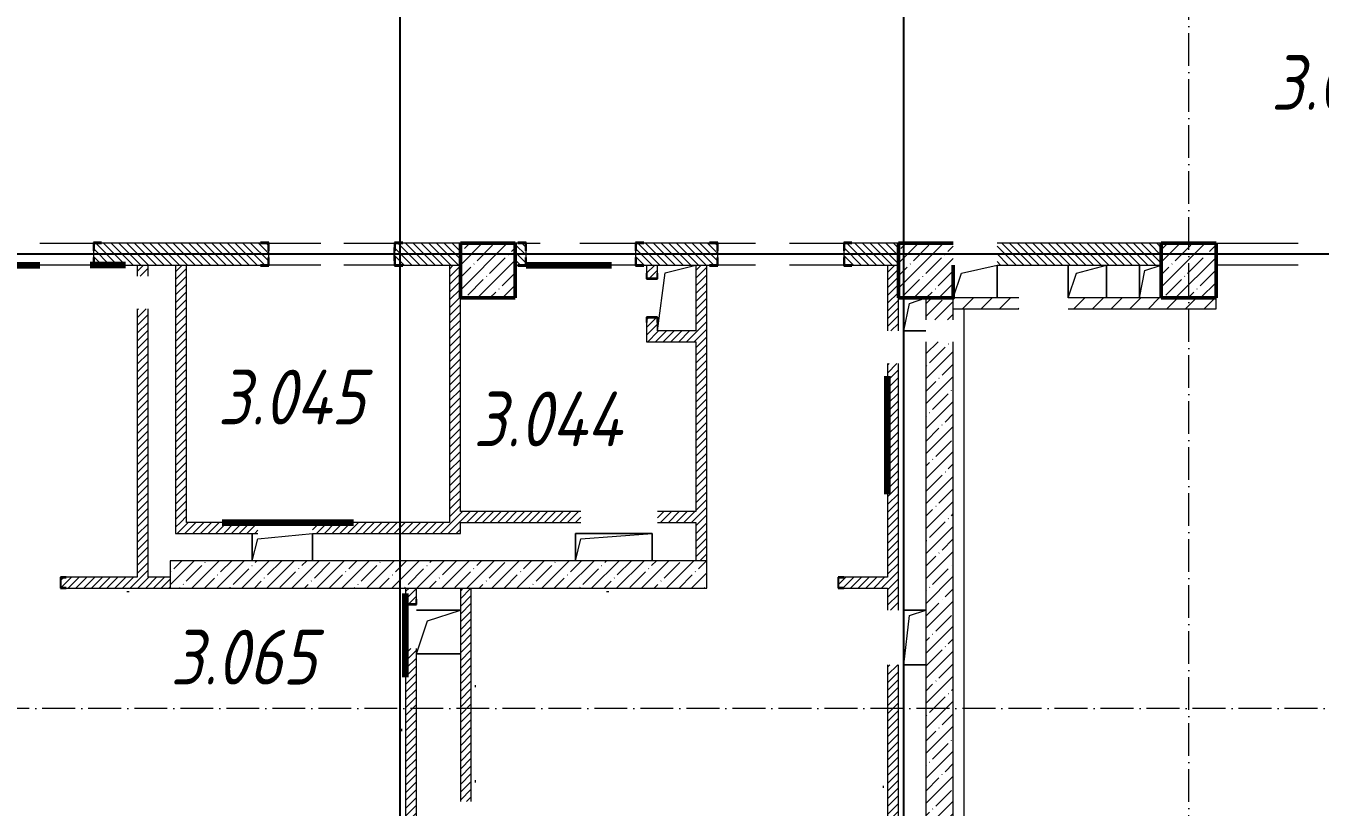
# Model space of a CAD drawing. Header units: millimetres. Extents: x -401725 to 250493, y 305116 to 802890.
# Drawn here: x 148862 to 160679, y 459947 to 467082 of the extents above; entities that cross this region are included whole.
import ezdxf

# ---------------------------------------------------------------- set-up
doc = ezdxf.new("R2010")
doc.units = ezdxf.units.MM
doc.linetypes.add('50_200_ШТРИХ_1Т_ш5_п1_п1_', pattern=[700, 500, -100, 0, -100])
for name, color, linetype, lineweight in [('20.5.1) СТ-6.1 Замена плитки Дм. монт штук', 170, 'Continuous', 211), ('20.5.2) СТ-8 Замена плитки Дм. монт штук', 200, 'Continuous', 211), ('20.5.4) СТ-11', 62, 'Continuous', 211), ('A-DETL-____-OTLN-4', 7, 'Continuous', 18), ('A-FLOR-____-OTLN', 7, 'Continuous', 9), ('A-GENM-____-MCUT', 7, 'Continuous', 25), ('A-GENM-____-OTLN', 7, 'Continuous', 9), ('A-GENM-____-OTLN-1', 7, 'Continuous', 25), ('A-WALL-____-MCUT-1', 7, 'Continuous', 9), ('A-WALL-____-MCUT-3', 7, 'Continuous', 9), ('A-WALL-____-PATT-1', 7, 'Continuous', 9), ('A-WALL-FNSH-MCUT-1', 7, 'Continuous', 9), ('I-WALL-____-OTLN', 7, 'Continuous', 9), ('S-COLS-____-MCUT', 7, 'Continuous', 50), ('S-COLS-____-OTLN', 7, 'Continuous', 9), ('S-GRID-____-OTLN-1', 7, '50_200_ШТРИХ_1Т_ш5_п1_п1_', 9), ('Марки помещений', 7, 'Continuous', 9)]:
    doc.layers.add(name, color=color, linetype=linetype, lineweight=lineweight)
doc.styles.add('ISOCPEUR_I_2', font='isocpeui.ttf', dxfattribs={"width": 0.85, "height": 2.3})
pattern_1 = [(135, (142429.057, 459015.94), (-35.35534, -35.35534), [])]
pattern_2 = [(45, (142429.06, 459015.94), (-114.0493, 114.0493), []), (45, (142543.1, 459015.94), (-114.0493, 114.0493), [201.612, -40.322, 3.353, -36.97])]
pattern_3 = [(45, (142429.057, 459015.94), (-35.35534, 35.35534), [])]

# ---------------------------------------------------------------- blocks, each defined once
blk = doc.blocks.new('BSC_Колонна _Прямоугольная - 500х500-V68-АР1_План отверстий 3 этажа в осях 1-64_А-ГГ')
at = {"layer": 'S-COLS-____-OTLN'}
h = blk.add_hatch(dxfattribs=at)
h.set_pattern_fill('FP_105', color=256, style=0, pattern_type=2)
h.set_pattern_definition([(45, (-14650, -5831.04), (-114.0493, 114.0493), []), (45, (-14535.95, -5831.04), (-114.0493, 114.0493), [201.612, -40.322, 3.353, -36.97])])
h.paths.add_polyline_path([(-250, -250), (250, -250), (250, 250), (-250, 250), (-250, 50)], flags=0)
at = {"layer": 'S-COLS-____-MCUT'}
for p, q in [((250, 250), (-250, 250)), ((-250, 250), (-250, -250)), ((250, -250), (250, 50)), ((-250, -250), (250, -250))]:
    blk.add_line(p, q, dxfattribs=at)
blk = doc.blocks.new('BSC_Колонна _Прямоугольная - 500х500-V70-АР1_План отверстий 3 этажа в осях 1-64_А-ГГ')
at = {"layer": 'S-COLS-____-OTLN'}
h = blk.add_hatch(dxfattribs=at)
h.set_pattern_fill('FP_107', color=256, style=0, pattern_type=2)
h.set_pattern_definition([(45, (-10650, -5831.04), (-114.0493, 114.0493), []), (45, (-10535.95, -5831.04), (-114.0493, 114.0493), [201.612, -40.322, 3.353, -36.97])])
h.paths.add_polyline_path([(-59, -250), (250, -250), (250, 250), (-250, 250), (-250, -250)], flags=0)
at = {"layer": 'S-COLS-____-MCUT'}
for p, q in [((250, 250), (-250, 250)), ((-250, 250), (-250, -250)), ((250, -250), (250, 250)), ((-250, -250), (250, -250))]:
    blk.add_line(p, q, dxfattribs=at)
blk = doc.blocks.new('BSC_Колонна _Прямоугольная - 500х500-V148-АР1_План отверстий 3 этажа в осях 1-64_А-ГГ')
at = {"layer": 'S-COLS-____-OTLN'}
h = blk.add_hatch(dxfattribs=at)
h.set_pattern_fill('FP_171', color=256, style=0, pattern_type=2)
h.set_pattern_definition([(45, (-17050, -5831.04), (-114.0493, 114.0493), []), (45, (-16935.95, -5831.04), (-114.0493, 114.0493), [201.612, -40.322, 3.353, -36.97])])
h.paths.add_polyline_path([(-250, -250), (250, -250), (250, 250), (-250, 250)], flags=0)
at = {"layer": 'S-COLS-____-MCUT'}
for p, q in [((250, 250), (-250, 250)), ((-250, 250), (-250, -250)), ((250, -250), (250, 250)), ((-250, -250), (250, -250))]:
    blk.add_line(p, q, dxfattribs=at)
blk = doc.blocks.new('АР_Перемычка - АР_Перемычка-28712478-АР1_План отверстий 3 этажа в осях 1-64_А-ГГ')
at = {"layer": 'A-GENM-____-OTLN'}
blk.add_line((0, -100), (8, -100), dxfattribs=at)
blk = doc.blocks.new('Фахверк_СКБ_Уголок - 200_3960_зеркало-28268689-АР1_План отверстий 3 этажа в осях 1-64_А-ГГ')
at = {"layer": 'A-GENM-____-MCUT'}
for p, q in [((200, 156), (125, 156)), ((125, 156), (125, 81)), ((131, 81), (131, 150)), ((131, 150), (200, 150)), ((200, 150), (200, 156)), ((125, 81), (131, 81)), ((131, 19), (125, 19)), ((125, 19), (125, -56)), ((131, -50), (131, 19)), ((125, -56), (200, -56)), ((200, -50), (131, -50)), ((200, -56), (200, -50))]:
    blk.add_line(p, q, dxfattribs=at)
blk = doc.blocks.new('154_Стойка_СКБ_Уголок - СМ-2180_200-28268025-АР1_План отверстий 3 этажа в осях 1-64_А-ГГ')
at = {"layer": 'A-GENM-____-MCUT'}
for p, q in [((125, 156), (125, 81)), ((200, 156), (125, 156)), ((131, 81), (131, 150)), ((131, 150), (200, 150)), ((200, 150), (200, 156)), ((125, 81), (131, 81)), ((131, 19), (125, 19)), ((125, 19), (125, -56)), ((131, -50), (131, 19)), ((125, -56), (200, -56)), ((200, -50), (131, -50)), ((200, -56), (200, -50))]:
    blk.add_line(p, q, dxfattribs=at)
blk = doc.blocks.new('Стойка_Влож_Полоса боковая - Полоса-V165-АР1_План отверстий 3 этажа в осях 1-64_А-ГГ')
at = {"layer": 'A-GENM-____-OTLN'}
for p, q in [((-5, 60), (0, 60)), ((-5, -60), (-5, 60)), ((0, -60), (-5, -60))]:
    blk.add_line(p, q, dxfattribs=at)
blk = doc.blocks.new('154_Фахверк_СКБ_Швеллер - Тип_100_3960-28331862-АР1_План отверстий 3 этажа в осях 1-64_А-ГГ')
at = {"layer": 'A-GENM-____-MCUT'}
for p, q in [((175, 50), (125, 50)), ((125, 50), (125, -50)), ((128, 47), (175, 47)), ((128, -47), (128, 47)), ((175, 47), (175, 50)), ((125, -50), (175, -50)), ((175, -47), (128, -47)), ((175, -50), (175, -47))]:
    blk.add_line(p, q, dxfattribs=at)
blk = doc.blocks.new('154_Фахверк_СКБ_Швеллер - Тип_100_3960_зеркало-29769493-АР1_План отверстий 3 этажа в осях 1-64_А-ГГ')
at = {"layer": 'A-GENM-____-MCUT'}
for p, q in [((175, 50), (125, 50)), ((125, 50), (125, -50)), ((128, 47), (175, 47)), ((128, -47), (128, 47)), ((175, 47), (175, 50)), ((125, -50), (175, -50)), ((175, -47), (128, -47)), ((175, -50), (175, -47))]:
    blk.add_line(p, q, dxfattribs=at)
blk = doc.blocks.new('AR_Отверстие прямоугольное _в плите_ - AR_Отверстие прямоугольное _в плите_-30459209-АР1_План отверстий 3 этажа в осях 1-64_А-ГГ')
at = {"layer": 'A-GENM-____-OTLN'}
for p, q in [((-275, 125), (-275, -125)), ((-225, 75), (275, 125)), ((275, -125), (275, 125)), ((-275, -125), (-225, 75))]:
    blk.add_line(p, q, dxfattribs=at)
blk = doc.blocks.new('AR_Отверстие прямоугольное _в плите_ - AR_Отверстие прямоугольное _в плите_-30459211-АР1_План отверстий 3 этажа в осях 1-64_А-ГГ')
at = {"layer": 'A-GENM-____-OTLN'}
for p, q in [((200, 200), (-200, 200)), ((-100, 100), (200, 200)), ((-200, -200), (-100, 100)), ((-200, -200), (200, -200))]:
    blk.add_line(p, q, dxfattribs=at)
blk = doc.blocks.new('AR_Отверстие прямоугольное _в плите_ - AR_Отверстие прямоугольное _в плите_-V170-АР1_План отверстий 3 этажа в осях 1-64_А-ГГ')
at = {"layer": 'A-GENM-____-OTLN'}
for p, q in [((100, 250), (-100, 250)), ((-100, 250), (-100, -250)), ((-50, 200), (100, 250)), ((-100, -250), (-50, 200)), ((-100, -250), (100, -250))]:
    blk.add_line(p, q, dxfattribs=at)
blk = doc.blocks.new('AR_Отверстие прямоугольное _в плите_ - AR_Отверстие прямоугольное _в плите_-30459221-АР1_План отверстий 3 этажа в осях 1-64_А-ГГ')
at = {"layer": 'A-GENM-____-OTLN'}
for p, q in [((350, 125), (-350, 125)), ((-350, 125), (-350, -125)), ((-300, 75), (350, 125)), ((350, -125), (350, 125)), ((-350, -125), (-300, 75))]:
    blk.add_line(p, q, dxfattribs=at)
blk = doc.blocks.new('AR_Отверстие прямоугольное _в плите_ - AR_Отверстие прямоугольное _в плите_-30552533-АР1_План отверстий 3 этажа в осях 1-64_А-ГГ')
at = {"layer": 'A-GENM-____-OTLN'}
for p, q in [((-105, 230), (175, 300)), ((-175, -300), (-105, 230))]:
    blk.add_line(p, q, dxfattribs=at)
blk = doc.blocks.new('AR_Отверстие прямоугольное _в плите_ - AR_Отверстие прямоугольное _в плите_-30512088-АР1_План отверстий 3 этажа в осях 1-64_А-ГГ')
at = {"layer": 'A-GENM-____-OTLN'}
for p, q in [((-100, 150), (-100, -150)), ((-50, 100), (100, 150)), ((-100, -150), (-50, 100)), ((-100, -150), (100, -150))]:
    blk.add_line(p, q, dxfattribs=at)
blk = doc.blocks.new('AR_Отверстие прямоугольное _в плите_ - AR_Отверстие прямоугольное _в плите_-V190-АР1_План отверстий 3 этажа в осях 1-64_А-ГГ')
at = {"layer": 'A-GENM-____-OTLN'}
for p, q in [((-100, 150), (-100, -150)), ((-50, 100), (100, 150)), ((-100, -150), (-50, 100))]:
    blk.add_line(p, q, dxfattribs=at)
blk = doc.blocks.new('AR_Отверстие прямоугольное _в плите_ - AR_Отверстие прямоугольное _в плите_-V193-АР1_План отверстий 3 этажа в осях 1-64_А-ГГ')
at = {"layer": 'A-GENM-____-OTLN'}
for p, q in [((-125, 75), (200, 150)), ((200, -150), (200, 150)), ((-200, -150), (-125, 75))]:
    blk.add_line(p, q, dxfattribs=at)
blk = doc.blocks.new('AR_Отверстие прямоугольное _в плите_ - AR_Отверстие прямоугольное _в плите_-30552577-АР1_План отверстий 3 этажа в осях 1-64_А-ГГ')
at = {"layer": 'A-GENM-____-OTLN'}
for p, q in [((-175, 150), (-175, -150)), ((-100, 75), (175, 150)), ((175, -150), (175, 150)), ((-175, -150), (-100, 75))]:
    blk.add_line(p, q, dxfattribs=at)

msp = doc.modelspace()

# ---------------------------------------------------------------- hatches: boundary and pattern name
at = {"layer": 'A-WALL-____-PATT-1'}
h = msp.add_hatch(dxfattribs=at)
h.set_pattern_fill('FP_6', color=256, style=0, pattern_type=2)
h.set_pattern_definition(pattern_1)
h.paths.add_polyline_path([(152235.0567, 464896.983), (152829.0567, 464896.983), (152829.0567, 465096.983), (152235.0567, 465096.983), (152235.0567, 465027.983), (152229.0567, 465027.983), (152229.0567, 464965.983), (152235.0567, 464965.983)], flags=0)
h.paths.add_polyline_path([(149485.237, 464896.983), (151073.0567, 464896.983), (151073.0567, 464965.983), (151079.0567, 464965.983), (151079.0567, 465027.983), (151073.0567, 465027.983), (151073.0567, 465096.983), (149485.0567, 465096.983), (149485.0567, 465027.983), (149479.0567, 465027.983), (149479.0567, 464965.983), (149485.0567, 464965.983), (149485.0567, 464896.983)], flags=0)
h.paths.add_polyline_path([(148229.0567, 464896.983), (148323.0567, 464896.983), (148323.0567, 464965.983), (148329.0567, 464965.983), (148329.0567, 465027.983), (148323.0567, 465027.983), (148323.0567, 465096.983), (148229.0567, 465096.983), (148229.0567, 464990.983)], flags=0)
h = msp.add_hatch(dxfattribs=at)
h.set_pattern_fill('FP_6', color=256, style=0, pattern_type=2)
h.set_pattern_definition(pattern_1)
h.paths.add_polyline_path([(156829.0567, 464896.983), (156829.0567, 465096.983), (156335.0567, 465096.983), (156335.0567, 465027.983), (156329.0567, 465027.983), (156329.0567, 464965.983), (156335.0567, 464965.983), (156335.0567, 464896.983), (156555.0941, 464896.983)], flags=0)
h.paths.add_polyline_path([(154787.6298, 464896.983), (155173.0567, 464896.983), (155173.0567, 464965.983), (155179.0567, 464965.983), (155179.0567, 465027.983), (155173.0567, 465027.983), (155173.0567, 465096.983), (154435.0567, 465096.983), (154435.0567, 465027.983), (154429.0567, 465027.983), (154429.0567, 464965.983), (154435.0567, 464965.983), (154435.0567, 464896.983), (154504.0567, 464896.983)], flags=0)
h.paths.add_polyline_path([(153329.0567, 464896.983), (153423.0567, 464896.983), (153423.0567, 464965.983), (153429.0567, 464965.983), (153429.0567, 465027.983), (153423.0567, 465027.983), (153423.0567, 465096.983), (153329.0567, 465096.983), (153329.0567, 464910.1765)], flags=0)
h = msp.add_hatch(dxfattribs=at)
h.set_pattern_fill('FP_6', color=256, style=0, pattern_type=2)
h.set_pattern_definition(pattern_1)
h.paths.add_polyline_path([(159229.0567, 464896.983), (159229.0567, 465096.983), (157729.0567, 465096.983), (157729.0567, 464896.983), (158322.5584, 464896.983)], flags=0)
h = msp.add_hatch(dxfattribs=at)
h.set_pattern_fill('FP_5', color=256, style=0, pattern_type=2)
h.set_pattern_definition(pattern_3)
h.paths.add_polyline_path([(149879.0567, 462046.983), (149979.0567, 462046.983), (149979.0567, 464496.983), (149879.0567, 464496.983), (149879.0567, 463190.1158)], flags=0)
h.paths.add_polyline_path([(149879.0567, 464796.983), (149979.0567, 464796.983), (149979.0567, 464896.983), (149879.0567, 464896.983)], flags=0)
h = msp.add_hatch(dxfattribs=at)
h.set_pattern_fill('FP_5', color=256, style=0, pattern_type=2)
h.set_pattern_definition(pattern_3)
h.paths.add_polyline_path([(150329.0567, 462546.983), (150329.0567, 464896.983), (150229.0567, 464896.983), (150229.0567, 462546.983)], flags=0)
h = msp.add_hatch(dxfattribs=at)
h.set_pattern_fill('FP_5', color=256, style=0, pattern_type=2)
h.set_pattern_definition(pattern_3)
h.paths.add_polyline_path([(152729.0567, 462546.983), (152829.0567, 462546.983), (152829.0567, 464896.983), (152729.0567, 464896.983), (152729.0567, 463190.1158)], flags=0)
h = msp.add_hatch(dxfattribs=at)
h.set_pattern_fill('FP_5', color=256, style=0, pattern_type=2)
h.set_pattern_definition(pattern_3)
h.paths.add_polyline_path([(154629.0567, 464196.983), (154629.0567, 464371.983), (154626.0567, 464371.983), (154626.0567, 464418.983), (154532.0567, 464418.983), (154532.0567, 464371.983), (154529.0567, 464371.983), (154529.0567, 464196.983)], flags=0)
h.paths.add_polyline_path([(154626.0567, 464774.983), (154626.0567, 464821.983), (154629.0567, 464821.983), (154629.0567, 464896.983), (154529.0567, 464896.983), (154529.0567, 464821.983), (154532.0567, 464821.983), (154532.0567, 464774.983), (154549.3901, 464774.983)], flags=0)
h = msp.add_hatch(dxfattribs=at)
h.set_pattern_fill('FP_5', color=256, style=0, pattern_type=2)
h.set_pattern_definition(pattern_3)
h.paths.add_polyline_path([(155079.0567, 462196.983), (155079.0567, 464896.983), (154979.0567, 464896.983), (154979.0567, 462196.983)], flags=0)
h = msp.add_hatch(dxfattribs=at)
h.set_pattern_fill('FP_5', color=256, style=0, pattern_type=2)
h.set_pattern_definition(pattern_3)
h.paths.add_polyline_path([(156729.0567, 457346.983), (156829.0567, 457346.983), (156829.0567, 459496.983), (156826.0567, 459496.983), (156826.0567, 459543.983), (156732.0567, 459543.983), (156732.0567, 459496.983), (156729.0567, 459496.983), (156729.0567, 457596.983)], flags=0)
h.paths.add_polyline_path([(156826.0567, 459546.983), (156829.0567, 459546.983), (156829.0567, 461246.983), (156729.0567, 461246.983), (156729.0567, 459546.983), (156781.2306, 459546.983)], flags=0)
h.paths.add_polyline_path([(156729.0567, 461746.983), (156829.0567, 461746.983), (156829.0567, 463996.983), (156729.0567, 463996.983), (156729.0567, 461946.983)], flags=0)
h.paths.add_polyline_path([(156808.7177, 464296.983), (156829.0567, 464296.983), (156829.0567, 464896.983), (156729.0567, 464896.983), (156729.0567, 464296.983), (156808.0041, 464296.983)], flags=0)
h = msp.add_hatch(dxfattribs=at)
h.set_pattern_fill('FP_38', color=256, style=0, pattern_type=2)
h.set_pattern_definition(pattern_2)
h.paths.add_polyline_path([(157079.0567, 457596.983), (157329.0567, 457596.983), (157329.0567, 464196.983), (157079.0567, 464196.983), (157079.0567, 458029.9335)], flags=0)
h.paths.add_polyline_path([(157079.0567, 464396.983), (157329.0567, 464396.983), (157329.0567, 464596.983), (157079.0567, 464596.983)], flags=0)
h = msp.add_hatch(dxfattribs=at)
h.set_pattern_fill('FP_4', color=256, style=0, pattern_type=2)
h.set_pattern_definition([(45, (142429.06, 459015.94), (-84.8528, 84.8528), [])])
h.paths.add_polyline_path([(159229.0567, 464496.983), (159729.0567, 464496.983), (159729.0567, 464596.983), (158379.0567, 464596.983), (158379.0567, 464496.983)], flags=0)
h.paths.add_polyline_path([(157329.0567, 464496.983), (157929.0567, 464496.983), (157929.0567, 464596.983), (157329.0567, 464596.983)], flags=0)
h = msp.add_hatch(dxfattribs=at)
h.set_pattern_fill('FP_5', color=256, style=0, pattern_type=2)
h.set_pattern_definition(pattern_3)
h.paths.add_polyline_path([(154979.0567, 464196.983), (154979.0567, 464296.983), (154629.0567, 464296.983), (154629.0567, 464196.983), (154787.6298, 464196.983)], flags=0)
h = msp.add_hatch(dxfattribs=at)
h.set_pattern_fill('FP_5', color=256, style=0, pattern_type=2)
h.set_pattern_definition(pattern_3)
h.paths.add_polyline_path([(154787.6298, 462546.983), (154979.0567, 462546.983), (154979.0567, 462646.983), (154629.0567, 462646.983), (154629.0567, 462546.983)], flags=0)
h.paths.add_polyline_path([(153929.0567, 462546.983), (153929.0567, 462646.983), (152829.0567, 462646.983), (152829.0567, 462546.983), (153020.1656, 462546.983)], flags=0)
h = msp.add_hatch(dxfattribs=at)
h.set_pattern_fill('FP_5', color=256, style=0, pattern_type=2)
h.set_pattern_definition(pattern_3)
h.paths.add_polyline_path([(152829.0567, 462446.983), (152829.0567, 462546.983), (151479.0567, 462546.983), (151479.0567, 462446.983)], flags=0)
h.paths.add_polyline_path([(150979.0567, 462446.983), (150979.0567, 462546.983), (150229.0567, 462546.983), (150229.0567, 462446.983)], flags=0)
h = msp.add_hatch(dxfattribs=at)
h.set_pattern_fill('FP_38', color=256, style=0, pattern_type=2)
h.set_pattern_definition(pattern_2)
h.paths.add_polyline_path([(155079.0567, 461946.983), (155079.0567, 462196.983), (150179.0567, 462196.983), (150179.0567, 461946.983), (154787.6298, 461946.983)], flags=0)
h = msp.add_hatch(dxfattribs=at)
h.set_pattern_fill('FP_5', color=256, style=0, pattern_type=2)
h.set_pattern_definition(pattern_3)
h.paths.add_polyline_path([(150179.0567, 461946.983), (150179.0567, 462046.983), (149229.0567, 462046.983), (149229.0567, 462043.983), (149182.0567, 462043.983), (149182.0567, 461949.983), (149229.0567, 461949.983), (149229.0567, 461946.983), (149485.237, 461946.983)], flags=0)
h = msp.add_hatch(dxfattribs=at)
h.set_pattern_fill('FP_5', color=256, style=0, pattern_type=2)
h.set_pattern_definition(pattern_3)
h.paths.add_polyline_path([(156729.0567, 461946.983), (156729.0567, 462046.983), (156329.0567, 462046.983), (156329.0567, 462043.983), (156282.0567, 462043.983), (156282.0567, 461949.983), (156329.0567, 461949.983), (156329.0567, 461946.983), (156555.0941, 461946.983)], flags=0)
h = msp.add_hatch(dxfattribs=at)
h.set_pattern_fill('FP_5', color=256, style=0, pattern_type=2)
h.set_pattern_definition(pattern_3)
h.paths.add_polyline_path([(152429.0567, 457346.983), (152429.0567, 457596.983), (152329.0567, 457596.983), (152329.0567, 457346.983)], flags=0)
h.paths.add_polyline_path([(152329.0567, 457996.983), (152429.0567, 457996.983), (152429.0567, 459546.983), (152426.0567, 459546.983), (152426.0567, 459593.983), (152332.0567, 459593.983), (152332.0567, 459546.983), (152329.0567, 459546.983), (152329.0567, 458029.9335)], flags=0)
h.paths.add_polyline_path([(152332.2482, 459596.983), (152429.0567, 459596.983), (152429.0567, 461396.983), (152329.0567, 461396.983), (152329.0567, 459596.983), (152332.0567, 459596.983)], flags=0)
h.paths.add_polyline_path([(152426.0567, 461799.983), (152426.0567, 461846.983), (152429.0567, 461846.983), (152429.0567, 461946.983), (152329.0567, 461946.983), (152329.0567, 461846.983), (152332.0567, 461846.983), (152332.0567, 461799.983)], flags=0)
h = msp.add_hatch(dxfattribs=at)
h.set_pattern_fill('FP_5', color=256, style=0, pattern_type=2)
h.set_pattern_definition(pattern_3)
h.paths.add_polyline_path([(152929.0567, 457596.983), (152929.0567, 459546.983), (152926.0567, 459546.983), (152926.0567, 459593.983), (152832.0567, 459593.983), (152832.0567, 459546.983), (152829.0567, 459546.983), (152829.0567, 457596.983)], flags=0)
h.paths.add_polyline_path([(152929.0567, 459996.983), (152929.0567, 461946.983), (152829.0567, 461946.983), (152829.0567, 459996.983)], flags=0)

# ---------------------------------------------------------------- linework, layer by layer
at = {"color": 251, "ltscale": 0.6, "true_color": 0x636466}
for p, q in [((152279.0567, 454533.3346), (152279.0567, 508896.9006)), ((156879.0567, 454533.3346), (156879.0567, 508896.9006)), ((232747.844, 464996.983), (137760.2865, 464996.983))]:
    msp.add_line(p, q, dxfattribs=at)
at = {"layer": '20.5.1) СТ-6.1 Замена плитки Дм. монт штук'}
msp.add_lwpolyline([(150654.0567, 462546.983), (151854.7849, 462546.983)], dxfattribs=at)
at = {"layer": '20.5.2) СТ-8 Замена плитки Дм. монт штук'}
msp.add_lwpolyline([(153429.0567, 464896.983), (154209.1871, 464896.983)], dxfattribs=at)
at = {"layer": '20.5.4) СТ-11'}
for points in [[(148370.2692, 464896.983), (148989.0567, 464896.983)], [(149770.3978, 464896.983), (149449.2929, 464896.983)], [(156729.0567, 462804.0142), (156729.0567, 463881.4792)], [(152329.0567, 461132.8409), (152329.0567, 461896.983)]]:
    msp.add_lwpolyline(points, dxfattribs=at)
at = {"layer": 'A-DETL-____-OTLN-4'}
msp.add_line((157429.0567, 457352.983), (157429.0567, 464496.983), dxfattribs=at)
at = {"layer": 'A-FLOR-____-OTLN'}
for p, q in [((157729.0567, 464896.983), (157729.0567, 464596.983)), ((158379.0567, 464596.983), (158379.0567, 464896.983)), ((158729.0567, 464896.983), (158729.0567, 464596.983)), ((159029.0567, 464596.983), (159029.0567, 464896.983)), ((156879.0567, 464296.983), (156879.0567, 464596.983)), ((157079.0567, 464296.983), (156879.0567, 464296.983)), ((150929.0567, 462196.983), (150929.0567, 462446.983)), ((151479.0567, 462446.983), (151479.0567, 462196.983)), ((153879.0567, 462446.983), (154579.0567, 462446.983)), ((153879.0567, 462196.983), (153879.0567, 462446.983)), ((154579.0567, 462446.983), (154579.0567, 462196.983)), ((152429.0567, 461746.983), (152829.0567, 461746.983)), ((156879.0567, 461746.983), (157079.0567, 461746.983)), ((156879.0567, 461246.983), (156879.0567, 461746.983)), ((152829.0567, 461346.983), (152429.0567, 461346.983)), ((157079.0567, 461246.983), (156879.0567, 461246.983))]:
    msp.add_line(p, q, dxfattribs=at)
at = {"layer": 'A-WALL-____-MCUT-1'}
for p, q in [((157079.0567, 464596.983), (157079.0567, 464396.983)), ((157329.0567, 464396.983), (157329.0567, 464596.983)), ((157079.0567, 464196.983), (157079.0567, 457596.983)), ((157329.0567, 457596.983), (157329.0567, 464196.983)), ((155079.0567, 462196.983), (150179.0567, 462196.983)), ((150179.0567, 462196.983), (150179.0567, 461946.983)), ((155079.0567, 461946.983), (155079.0567, 462196.983)), ((150179.0567, 461946.983), (155079.0567, 461946.983))]:
    msp.add_line(p, q, dxfattribs=at)
at = {"layer": 'A-WALL-____-MCUT-3'}
for p, q in [((149479.0567, 465027.983), (149479.0567, 464965.983)), ((151004.0567, 465096.983), (149554.0567, 465096.983)), ((151079.0567, 464965.983), (151079.0567, 465027.983)), ((152229.0567, 465027.983), (152229.0567, 464965.983)), ((152829.0567, 465096.983), (152304.0567, 465096.983)), ((153354.0567, 465096.983), (153329.0567, 465096.983)), ((153429.0567, 464965.983), (153429.0567, 465027.983)), ((154429.0567, 465027.983), (154429.0567, 464965.983)), ((155104.0567, 465096.983), (154504.0567, 465096.983)), ((155179.0567, 464965.983), (155179.0567, 465027.983)), ((156329.0567, 465027.983), (156329.0567, 464965.983)), ((156829.0567, 465096.983), (156404.0567, 465096.983)), ((159229.0567, 465096.983), (157729.0567, 465096.983)), ((149554.0567, 464896.983), (151004.0567, 464896.983)), ((152304.0567, 464896.983), (152829.0567, 464896.983)), ((153329.0567, 464896.983), (153354.0567, 464896.983)), ((154504.0567, 464896.983), (155104.0567, 464896.983)), ((156404.0567, 464896.983), (156829.0567, 464896.983)), ((157729.0567, 464896.983), (159229.0567, 464896.983))]:
    msp.add_line(p, q, dxfattribs=at)
at = {"layer": 'A-WALL-FNSH-MCUT-1'}
for p, q in [((149879.0567, 464896.983), (149879.0567, 464796.983)), ((149979.0567, 464796.983), (149979.0567, 464896.983)), ((150229.0567, 464896.983), (150229.0567, 462446.983)), ((150329.0567, 462546.983), (150329.0567, 464896.983)), ((152729.0567, 464896.983), (152729.0567, 462546.983)), ((154529.0567, 464896.983), (154529.0567, 464821.983)), ((154629.0567, 464821.983), (154629.0567, 464896.983)), ((154979.0567, 464896.983), (154979.0567, 464296.983)), ((155079.0567, 462196.983), (155079.0567, 464896.983)), ((156729.0567, 464896.983), (156729.0567, 464296.983)), ((156829.0567, 464896.983), (156829.0567, 464896.983)), ((152829.0567, 462646.983), (152829.0567, 464596.983)), ((156829.0567, 464296.983), (156829.0567, 464596.983)), ((157929.0567, 464596.983), (157329.0567, 464596.983)), ((159229.0567, 464596.983), (158379.0567, 464596.983)), ((159729.0567, 464496.983), (159729.0567, 464596.983)), ((149879.0567, 464496.983), (149879.0567, 462046.983)), ((149979.0567, 462046.983), (149979.0567, 464496.983)), ((157329.0567, 464496.983), (157929.0567, 464496.983)), ((158379.0567, 464496.983), (159729.0567, 464496.983)), ((154529.0567, 464371.983), (154529.0567, 464196.983)), ((154629.0567, 464296.983), (154629.0567, 464371.983)), ((154979.0567, 464296.983), (154629.0567, 464296.983)), ((154529.0567, 464196.983), (154979.0567, 464196.983)), ((154979.0567, 464196.983), (154979.0567, 462646.983)), ((156729.0567, 463996.983), (156729.0567, 462046.983)), ((156829.0567, 461746.983), (156829.0567, 463996.983)), ((153929.0567, 462646.983), (152829.0567, 462646.983)), ((154979.0567, 462646.983), (154629.0567, 462646.983)), ((150979.0567, 462546.983), (150329.0567, 462546.983)), ((152729.0567, 462546.983), (151479.0567, 462546.983)), ((152829.0567, 462446.983), (152829.0567, 462546.983)), ((152829.0567, 462546.983), (153929.0567, 462546.983)), ((154629.0567, 462546.983), (154979.0567, 462546.983)), ((154979.0567, 462546.983), (154979.0567, 462196.983)), ((150229.0567, 462446.983), (150979.0567, 462446.983)), ((151479.0567, 462446.983), (152829.0567, 462446.983)), ((149879.0567, 462046.983), (149229.0567, 462046.983)), ((150179.0567, 462046.983), (149979.0567, 462046.983)), ((156729.0567, 462046.983), (156329.0567, 462046.983)), ((149229.0567, 461946.983), (150179.0567, 461946.983)), ((152329.0567, 461946.983), (152329.0567, 461846.983)), ((152429.0567, 461846.983), (152429.0567, 461946.983)), ((152829.0567, 461946.983), (152829.0567, 459996.983)), ((152929.0567, 459996.983), (152929.0567, 461946.983)), ((156329.0567, 461946.983), (156729.0567, 461946.983)), ((156729.0567, 461946.983), (156729.0567, 461746.983)), ((149804.0567, 461911.983), (149784.0567, 461911.983)), ((154184.0567, 461911.983), (154164.0567, 461911.983)), ((152329.0567, 461396.983), (152329.0567, 459596.983)), ((152429.0567, 459596.983), (152429.0567, 461396.983)), ((156729.0567, 461246.983), (156729.0567, 459546.983)), ((156829.0567, 459546.983), (156829.0567, 461246.983)), ((152964.0567, 461061.983), (152964.0567, 461041.983)), ((152294.0567, 460641.983), (152294.0567, 460661.983)), ((152964.0567, 460191.983), (152964.0567, 460171.983)), ((156694.0567, 460121.983), (156694.0567, 460141.983))]:
    msp.add_line(p, q, dxfattribs=at)
at = {"layer": 'I-WALL-____-OTLN'}
for p, q in [((148989.0567, 465096.983), (149479.0567, 465096.983)), ((151079.0567, 465096.983), (151554.0567, 465096.983)), ((151764.0567, 465096.983), (152229.0567, 465096.983)), ((153429.0567, 465096.983), (153559.0567, 465096.983)), ((153919.0567, 465096.983), (154429.0567, 465096.983)), ((155179.0567, 465096.983), (155524.0567, 465096.983)), ((155834.0567, 465096.983), (156329.0567, 465096.983)), ((159729.0567, 465096.983), (160479.0567, 465096.983)), ((149479.0567, 464896.983), (148989.0567, 464896.983)), ((151554.0567, 464896.983), (151079.0567, 464896.983)), ((152229.0567, 464896.983), (151764.0567, 464896.983)), ((153559.0567, 464896.983), (153429.0567, 464896.983)), ((154429.0567, 464896.983), (153919.0567, 464896.983)), ((155524.0567, 464896.983), (155179.0567, 464896.983)), ((156329.0567, 464896.983), (155834.0567, 464896.983)), ((160479.0567, 464896.983), (159729.0567, 464896.983))]:
    msp.add_line(p, q, dxfattribs=at)
at = {"layer": 'S-GRID-____-OTLN-1', "color": 251, "ltscale": 0.6, "true_color": 0x636466}
for p, q in [((159479.0567, 454533.3346), (159479.0567, 508896.9006)), ((246355.527, 460846.983), (137760.2865, 460846.983))]:
    msp.add_line(p, q, dxfattribs=at)

# ---------------------------------------------------------------- block references
at = {"layer": 'A-GENM-____-OTLN'}
for name, p in [('Стойка_Влож_Полоса боковая - Полоса-V165-АР1_План отверстий 3 этажа в осях 1-64_А-ГГ', (152229.0567, 464996.983)), ('AR_Отверстие прямоугольное _в плите_ - AR_Отверстие прямоугольное _в плите_-30552533-АР1_План отверстий 3 этажа в осях 1-64_А-ГГ', (154804.0567, 464596.983)), ('AR_Отверстие прямоугольное _в плите_ - AR_Отверстие прямоугольное _в плите_-V193-АР1_План отверстий 3 этажа в осях 1-64_А-ГГ', (157529.0567, 464746.983)), ('AR_Отверстие прямоугольное _в плите_ - AR_Отверстие прямоугольное _в плите_-30552577-АР1_План отверстий 3 этажа в осях 1-64_А-ГГ', (158554.0567, 464746.983)), ('AR_Отверстие прямоугольное _в плите_ - AR_Отверстие прямоугольное _в плите_-V190-АР1_План отверстий 3 этажа в осях 1-64_А-ГГ', (159129.0567, 464746.983)), ('АР_Перемычка - АР_Перемычка-28712478-АР1_План отверстий 3 этажа в осях 1-64_А-ГГ', (159729.0567, 464996.983)), ('AR_Отверстие прямоугольное _в плите_ - AR_Отверстие прямоугольное _в плите_-30512088-АР1_План отверстий 3 этажа в осях 1-64_А-ГГ', (156979.0567, 464446.983)), ('AR_Отверстие прямоугольное _в плите_ - AR_Отверстие прямоугольное _в плите_-30459209-АР1_План отверстий 3 этажа в осях 1-64_А-ГГ', (151204.0567, 462321.983)), ('AR_Отверстие прямоугольное _в плите_ - AR_Отверстие прямоугольное _в плите_-30459221-АР1_План отверстий 3 этажа в осях 1-64_А-ГГ', (154229.0567, 462321.983)), ('AR_Отверстие прямоугольное _в плите_ - AR_Отверстие прямоугольное _в плите_-30459211-АР1_План отверстий 3 этажа в осях 1-64_А-ГГ', (152629.0567, 461546.983)), ('AR_Отверстие прямоугольное _в плите_ - AR_Отверстие прямоугольное _в плите_-V170-АР1_План отверстий 3 этажа в осях 1-64_А-ГГ', (156979.0567, 461496.983))]:
    msp.add_blockref(name, p, dxfattribs=at)
at = {"layer": 'A-GENM-____-OTLN-1'}
for name, p in [('154_Стойка_СКБ_Уголок - СМ-2180_200-28268025-АР1_План отверстий 3 этажа в осях 1-64_А-ГГ', (149354.0567, 464946.983)), ('154_Стойка_СКБ_Уголок - СМ-2180_200-28268025-АР1_План отверстий 3 этажа в осях 1-64_А-ГГ', (152104.0567, 464946.983)), ('154_Стойка_СКБ_Уголок - СМ-2180_200-28268025-АР1_План отверстий 3 этажа в осях 1-64_А-ГГ', (154304.0567, 464946.983)), ('154_Стойка_СКБ_Уголок - СМ-2180_200-28268025-АР1_План отверстий 3 этажа в осях 1-64_А-ГГ', (156204.0567, 464946.983)), ('154_Фахверк_СКБ_Швеллер - Тип_100_3960-28331862-АР1_План отверстий 3 этажа в осях 1-64_А-ГГ', (149054.0567, 461996.983)), ('154_Фахверк_СКБ_Швеллер - Тип_100_3960-28331862-АР1_План отверстий 3 этажа в осях 1-64_А-ГГ', (156154.0567, 461996.983))]:
    msp.add_blockref(name, p, dxfattribs=at)
for name, p, rotation in [('154_Стойка_СКБ_Уголок - СМ-2180_200-28268025-АР1_План отверстий 3 этажа в осях 1-64_А-ГГ', (151204.0567, 465046.983), 180), ('Фахверк_СКБ_Уголок - 200_3960_зеркало-28268689-АР1_План отверстий 3 этажа в осях 1-64_А-ГГ', (153554.0567, 465046.983), 180), ('154_Стойка_СКБ_Уголок - СМ-2180_200-28268025-АР1_План отверстий 3 этажа в осях 1-64_А-ГГ', (155304.0567, 465046.983), 180), ('154_Фахверк_СКБ_Швеллер - Тип_100_3960_зеркало-29769493-АР1_План отверстий 3 этажа в осях 1-64_А-ГГ', (154579.0567, 464646.983), 90), ('154_Фахверк_СКБ_Швеллер - Тип_100_3960-28331862-АР1_План отверстий 3 этажа в осях 1-64_А-ГГ', (154579.0567, 464546.983), 270), ('154_Фахверк_СКБ_Швеллер - Тип_100_3960_зеркало-29769493-АР1_План отверстий 3 этажа в осях 1-64_А-ГГ', (152379.0567, 461671.983), 89.9999999999997)]:
    msp.add_blockref(name, p, dxfattribs=dict(at, rotation=rotation))
at = {"layer": 'S-COLS-____-OTLN'}
for name, p in [('BSC_Колонна _Прямоугольная - 500х500-V70-АР1_План отверстий 3 этажа в осях 1-64_А-ГГ', (153079.0567, 464846.983)), ('BSC_Колонна _Прямоугольная - 500х500-V68-АР1_План отверстий 3 этажа в осях 1-64_А-ГГ', (157079.0567, 464846.983)), ('BSC_Колонна _Прямоугольная - 500х500-V148-АР1_План отверстий 3 этажа в осях 1-64_А-ГГ', (159479.0567, 464846.983))]:
    msp.add_blockref(name, p, dxfattribs=at)

# ---------------------------------------------------------------- texts
at = {"layer": 'Марки помещений', "char_height": 500, "attachment_point": 1, "style": 'ISOCPEUR_I_2'}
for s, insert, width in [('3.041', (160231.092, 466815.0473), 769.62), ('3.045', (150613.9281, 463941.7235), 817.72125), ('3.044', (152947.7776, 463741.7235), 849.78875), ('3.065', (150181.6358, 461566.7867), 785.65375)]:
    msp.add_mtext(s, dxfattribs=dict(at, insert=insert, width=width))

doc.saveas('drawing.dxf')
